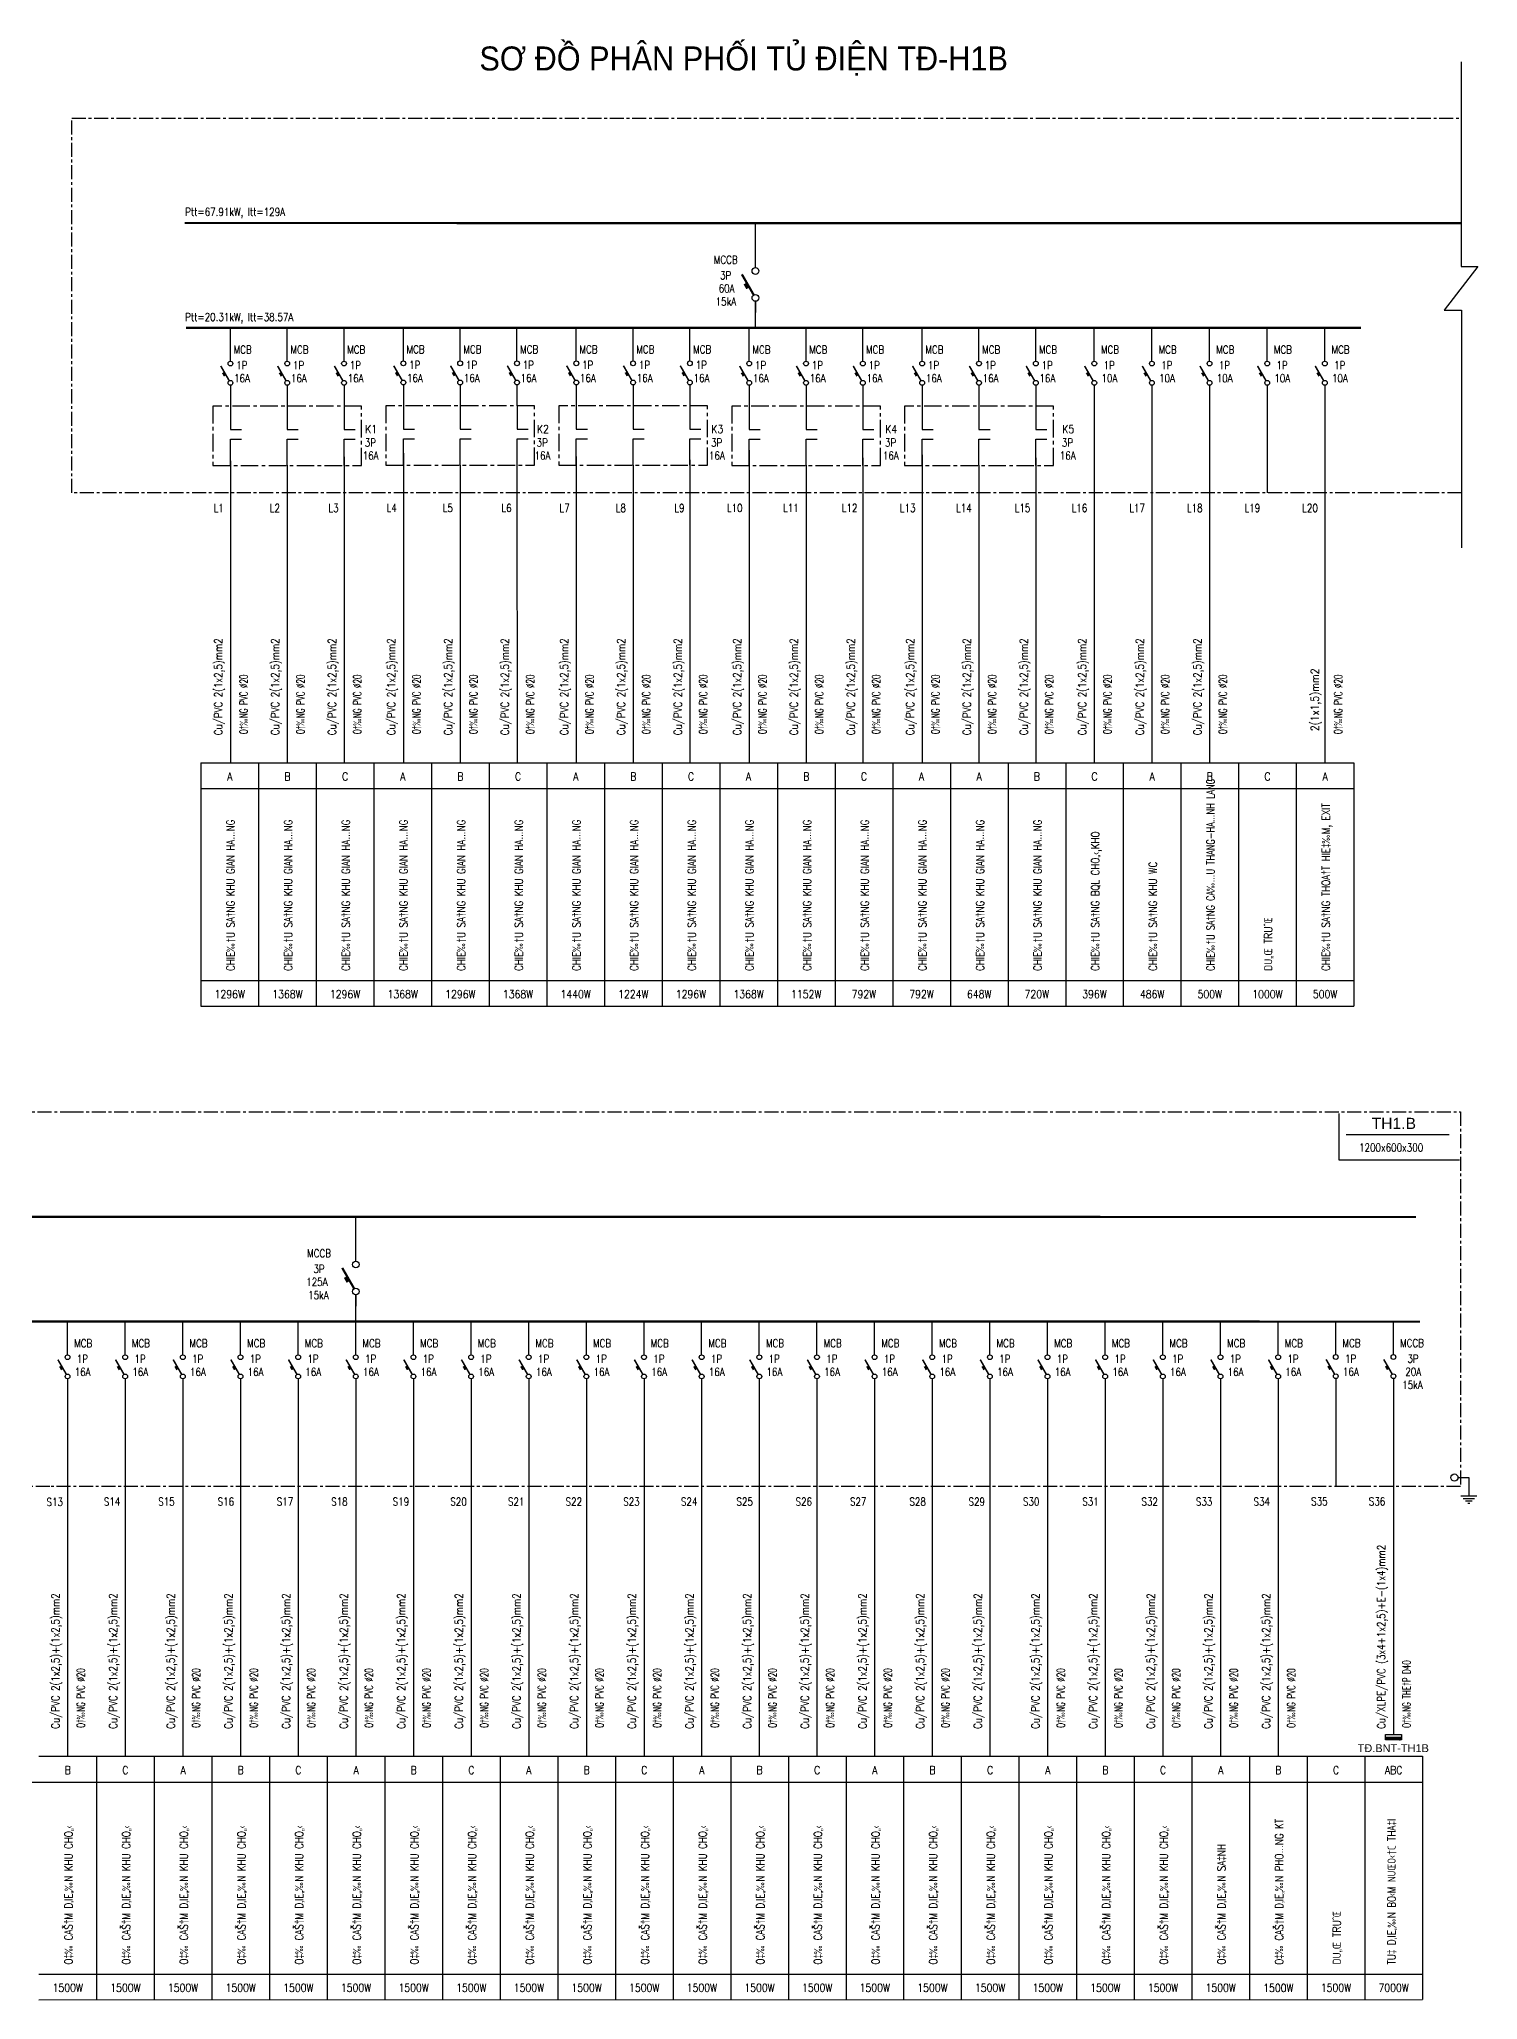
# Model space of a CAD drawing. Extents: x -5343388 to 7033982, y -486386 to 188356.
# Drawn here: x 187066 to 231985, y -47101 to 14150 of the extents above; entities that cross this region are included whole.
import ezdxf
from ezdxf.enums import TextEntityAlignment as Align

# ---------------------------------------------------------------- set-up
doc = ezdxf.new("R2010")
doc.units = 0
doc.header["$MEASUREMENT"] = 0
for name, pattern in [('CENTER', [2, 1.25, -0.25, 0.25, -0.25]), ('DASHED', [0.75, 0.5, -0.25]), ('HIDDEN', [0.375, 0.25, -0.125])]:
    doc.linetypes.add(name, pattern=pattern)
for name, color, linetype in [('0-----E-equip', 2, 'Continuous'), ('0-----E-text', 3, 'Continuous'), ('0---DAY', 4, 'Continuous'), ('1-CHUDIEN', 3, 'Continuous'), ('1-DAY', 4, 'DASHED'), ('1-TEXT', 3, 'Continuous'), ('DAY-CS', 4, 'HIDDEN'), ('TBD', 2, 'Continuous'), ('text', 2, 'Continuous'), ('TEXT-CS', 3, 'Continuous')]:
    doc.layers.add(name, color=color, linetype=linetype)
doc.styles.add('BIGTEXT', font='', dxfattribs={"width": 0.8, "height": 1000})
doc.styles.add('ROMANC1', font='ROMANC1.shx')
doc.styles.add('ROMANS', font='romans.shx', dxfattribs={"width": 0.8, "height": 250, "bigfont": 'vns.shx'})
doc.styles.add('ROMANS1', font='ROMANS1.shx')
doc.styles.add('TEXT1', font='', dxfattribs={"width": 0.85, "height": 200})
doc.styles.get('BIGTEXT').set_extended_font_data('.VnArialH')
doc.styles.get('TEXT1').set_extended_font_data('.VnArialH')

# ---------------------------------------------------------------- blocks, each defined once
blk = doc.blocks.new('di2')
at = {"layer": 'TBD'}
for p, q in [((0, 1000), (0, 1250)), ((0, 250), (0, 0))]:
    blk.add_line(p, q, dxfattribs=at)
for points, const_width in [([(-37, 390), (-302, 850)], 50), ([(-177, 533), (-239, 641)], 60)]:
    blk.add_lwpolyline(points, dxfattribs=dict(at, const_width=const_width))
for centre in [(0, 925), (0, 325)]:
    blk.add_circle(centre, 75, dxfattribs=at)
blk = doc.blocks.new('C1')
at = {"layer": '1-CHUDIEN', "color": 1, "linetype": 'CENTER', "ltscale": 350}
blk.add_lwpolyline([(3684, 1487), (-42, 1487), (-42, 0), (3684, 0)], close=True, dxfattribs=at)
at = {"layer": 'DAY-CS', "linetype": 'Continuous'}
for p, q in [((397, 1487), (397, 899)), ((1821, 1487), (1821, 899)), ((3245, 1487), (3245, 899)), ((397, 899), (674, 899)), ((397, 0), (397, 660)), ((397, 660), (674, 660)), ((1821, 899), (2097, 899)), ((1821, 660), (2097, 660)), ((1821, 0), (1821, 660)), ((3245, 899), (3521, 899)), ((3245, 660), (3521, 660)), ((3245, 0), (3245, 660))]:
    blk.add_line(p, q, dxfattribs=at)
blk = doc.blocks.new('di28')
at = {"layer": 'TBD'}
for p, q in [((0, 0), (0, -575)), ((-176.875, -650), (176.875, -650)), ((-103.75, -725), (103.75, -725)), ((-30.625, -800), (30.625, -800))]:
    blk.add_line(p, q, dxfattribs=at)
at = {"layer": 'TBD', "color": 4}
blk.add_line((-250, -575), (250, -575), dxfattribs=at)
blk = doc.blocks.new('P1')
at = {"layer": 'TBD'}
h = blk.add_hatch(dxfattribs=at)
h.set_pattern_fill('ANSI31', color=256, scale=150, style=0)
h.set_pattern_definition([(45, (-33575, -55100), (-13.258252, 13.258252), [])])
h.paths.add_polyline_path([(500, 0), (500, 175), (-500, 175), (-500, 0)])
for p, q in [((-500, 350), (500, 350)), ((-500, 0), (-500, 350)), ((-500, 175), (500, 175)), ((500, 0), (-500, 0)), ((500, 350), (500, 0))]:
    blk.add_line(p, q, dxfattribs=at)

msp = doc.modelspace()

# ---------------------------------------------------------------- linework, layer by layer
for p, q in [((231474.38149, 7047.30906), (231474.36345, 13440.69573)), ((231984.66881, 7047.30906), (230932.53821, 5680.62389)), ((231471.22551, 7047.30906), (231984.66881, 7047.30906)), ((230932.53821, 5680.62389), (231474.38746, 5680.62389)), ((231474.39855, 5680.62389), (231474.41036, -1734.95573))]:
    msp.add_line(p, q)
at = {"color": 1, "linetype": 'CENTER', "ltscale": 350}
for p, q in [((188082.99583, 11679.8843), (231474.36842, 11680.05874)), ((188082.99583, -25.73204), (188082.99583, 11679.8843)), ((231474.40623, -25.55994), (188082.99583, -25.73204)), ((163215.942, -19361.4181), (188008.10149, -19361.30552)), ((188008.10149, -19361.30552), (231447.00879, -19361.12258)), ((231447.00879, -19361.12258), (231447.00879, -31067.51361)), ((187395.26978, -31067.69899), (163261.04543, -31067.80729)), ((231447.00879, -31067.51361), (187395.26977, -31067.69899))]:
    msp.add_line(p, q, dxfattribs=at)
at = {"color": 2, "linetype": 'Continuous'}
for p, q in [((192117.30221, -8458.3191), (192117.30221, -16058.3191)), ((192117.30221, -8458.3191), (228117.30221, -8458.3191)), ((192117.30221, -16058.3191), (228117.30221, -16058.3191)), ((187057.75665, -39493.86761), (230257.75665, -39493.86761)), ((230257.75665, -39494.00507), (230257.75665, -47094.00507)), ((187057.75665, -47100.5573), (230257.75665, -47093.57675))]:
    msp.add_line(p, q, dxfattribs=at)
at = {"linetype": 'Continuous'}
for p, q in [((193917.30221, -8458.3191), (193917.30221, -16058.3191)), ((195717.30221, -8458.3191), (195717.30221, -16058.3191)), ((197517.30221, -8458.3191), (197517.30221, -16058.3191)), ((199317.30221, -8458.3191), (199317.30221, -16058.3191)), ((201117.30221, -8458.3191), (201117.30221, -16058.3191)), ((202917.30221, -8458.3191), (202917.30221, -16058.3191)), ((204717.30221, -8458.3191), (204717.30221, -16058.3191)), ((206517.30221, -8458.3191), (206517.30221, -16058.3191)), ((208317.30221, -8458.3191), (208317.30221, -16058.3191)), ((210117.30221, -8458.3191), (210117.30221, -16058.3191)), ((211917.30221, -8458.3191), (211917.30221, -16058.3191)), ((213717.30221, -8458.3191), (213717.30221, -16058.3191)), ((215517.30221, -8458.3191), (215517.30221, -16058.3191)), ((217317.30221, -8458.3191), (217317.30221, -16058.3191)), ((219117.30221, -8458.3191), (219117.30221, -16058.3191)), ((220917.30221, -8458.3191), (220917.30221, -16058.3191)), ((222717.30221, -8458.3191), (222717.30221, -16058.3191)), ((224517.30221, -8458.3191), (224517.30221, -16058.3191)), ((226317.30221, -8458.3191), (226317.30221, -16058.3191)), ((228117.30221, -8458.3191), (228117.30221, -16058.3191)), ((192117.30221, -9258.3191), (228117.30221, -9258.3191)), ((192117.30221, -15258.3191), (228117.30221, -15258.3191)), ((188857.75665, -39500.5573), (188857.75665, -47100.5573)), ((190657.75665, -39500.5573), (190657.75665, -47100.5573)), ((192457.75665, -39500.5573), (192457.75665, -47100.5573)), ((194257.75665, -39500.5573), (194257.75665, -47100.5573)), ((196057.75665, -39500.5573), (196057.75665, -47100.5573)), ((197857.75665, -39500.5573), (197857.75665, -47100.5573)), ((199657.75665, -39500.5573), (199657.75665, -47100.5573)), ((201457.75665, -39500.5573), (201457.75665, -47100.5573)), ((203257.75665, -39500.5573), (203257.75665, -47100.5573)), ((205057.75665, -39500.5573), (205057.75665, -47100.5573)), ((206857.75665, -39500.5573), (206857.75665, -47100.5573)), ((208657.75665, -39500.5573), (208657.75665, -47100.5573)), ((210457.75665, -39500.5573), (210457.75665, -47100.5573)), ((212257.75665, -39500.5573), (212257.75665, -47100.5573)), ((214057.75665, -39500.5573), (214057.75665, -47100.5573)), ((215857.75665, -39500.5573), (215857.75665, -47100.5573)), ((217657.75665, -39500.5573), (217657.75665, -47100.5573)), ((219457.75665, -39500.5573), (219457.75665, -47100.5573)), ((221257.75665, -39500.5573), (221257.75665, -47100.5573)), ((223057.75665, -39500.5573), (223057.75665, -47100.5573)), ((224857.75665, -39500.5573), (224857.75665, -47100.5573)), ((226657.75665, -39500.5573), (226657.75665, -47100.5573)), ((228457.75665, -39493.86761), (228457.75665, -47093.86761)), ((185257.75665, -40300.5573), (230257.75665, -40300.5573)), ((187057.75665, -46300.5573), (230257.75665, -46300.5573))]:
    msp.add_line(p, q, dxfattribs=at)
at = {"color": 1, "linetype": 'Continuous'}
msp.add_line((227880.57823, -20063.19383), (231090.50927, -20063.19383), dxfattribs=at)
at = {"color": 6, "linetype": 'Continuous', "const_width": 70, "elevation": 0}
for points in [[(191609.19489, 8407.6057), (231474.37766, 8403.35252)], [(191649.20612, 5135.30467), (227210.24067, 5131.17914)], [(197723.4968, 5135.38841), (228337.50387, 5131.47837)], [(165832.77201, -22639.11792), (187110.4668, -22641.53405)], [(187110.4668, -22641.53405), (230060.12855, -22644.72175)], [(164968.35756, -25910.99852), (187110.4668, -25913.75134)], [(187110.08638, -25911.05561), (230184.61024, -25914.2573)], [(187110.4668, -25913.75134), (191350.13649, -25914.2573)]]:
    msp.add_lwpolyline(points, dxfattribs=at)
at = {"layer": '0---DAY'}
for p, q in [((209429.72339, 7364.69789), (209429.84684, 8399.08283)), ((196950.6951, -23675.03553), (196950.81855, -22640.65059))]:
    msp.add_line(p, q, dxfattribs=at)
at = {"layer": '0---DAY', "elevation": 0}
for points in [[(209429.72339, 5126.86555), (209429.72339, 5980.9322)], [(196950.6951, -25912.86787), (196950.6951, -25058.80123)]]:
    msp.add_lwpolyline(points, dxfattribs=at)
at = {"layer": '0---DAY', "color": 4, "ltscale": 0.0025, "elevation": 0}
for points in [[(193036.69865, 4198.51232), (193036.69865, 5135.63342)], [(194810.5412, 4198.51232), (194810.5412, 5135.63342)], [(196584.43951, 4198.51978), (196584.43951, 5135.64088)], [(198436.6986, 4207.16298), (198436.6986, 5144.28408)], [(200210.54115, 4207.16298), (200210.54115, 5144.28408)], [(201984.43945, 4207.17044), (201984.43945, 5144.29154)], [(203836.6986, 4207.16298), (203836.6986, 5144.28408)], [(205610.54115, 4207.16298), (205610.54115, 5144.28408)], [(207384.43945, 4207.17044), (207384.43945, 5144.29154)], [(209236.69865, 4198.58044), (209236.69865, 5135.70154)], [(211010.5412, 4198.58044), (211010.5412, 5135.70154)], [(212784.43951, 4198.5879), (212784.43951, 5135.70899)], [(214636.69865, 4198.60314), (214636.69865, 5135.72424)], [(216410.5412, 4198.60314), (216410.5412, 5135.72424)], [(218184.43951, 4198.6106), (218184.43951, 5135.7317)], [(220010.24067, 4198.50099), (220010.24067, 5135.62219)], [(221810.24067, 4198.50099), (221810.24067, 5135.62219)], [(223610.24067, 4198.50099), (223610.24067, 5135.62219)], [(225410.24067, 4198.50099), (225410.24067, 5135.62219)], [(227210.24067, 4198.50099), (227210.24067, 5135.62219)], [(187950.69511, -26843.73722), (187950.69511, -25906.61601)], [(189750.69511, -26844.59646), (189750.69511, -25907.47526)], [(191550.69511, -26844.59646), (191550.69511, -25907.47526)], [(193350.69511, -26844.59646), (193350.69511, -25907.47526)], [(195150.6951, -26843.61272), (195150.6951, -25906.49152)], [(196950.6951, -26843.61272), (196950.6951, -25906.49152)], [(198750.6951, -26843.61272), (198750.6951, -25906.49152)], [(200550.6951, -26843.61272), (200550.6951, -25906.49152)], [(202350.6951, -26843.61272), (202350.6951, -25906.49152)], [(204150.6951, -26843.61272), (204150.6951, -25906.49152)], [(205950.6951, -26843.61272), (205950.6951, -25906.49152)], [(207750.6951, -26843.61272), (207750.6951, -25906.49152)], [(209550.6951, -26843.61272), (209550.6951, -25906.49152)], [(211350.6951, -26843.61272), (211350.6951, -25906.49152)], [(213150.6951, -26843.61272), (213150.6951, -25906.49152)], [(214950.6951, -26843.61272), (214950.6951, -25906.49152)], [(216750.6951, -26843.61272), (216750.6951, -25906.49152)], [(218550.6951, -26844.47197), (218550.6951, -25907.35077)], [(220350.6951, -26844.47197), (220350.6951, -25907.35077)], [(222150.6951, -26844.47197), (222150.6951, -25907.35077)], [(223950.6951, -26844.47197), (223950.6951, -25907.35077)], [(225750.6951, -26844.46419), (225750.6951, -25907.34299)], [(227550.6951, -26837.77449), (227550.6951, -25900.65329)], [(229350.6951, -26837.91195), (229350.6951, -25900.79075)]]:
    msp.add_lwpolyline(points, dxfattribs=at)
at = {"layer": '1-CHUDIEN', "color": 1}
for p, q in [((227645.53233, -19412.03712), (227645.53233, -20862.82711)), ((227645.53233, -20862.82711), (231419.25759, -20862.82711))]:
    msp.add_line(p, q, dxfattribs=at)
at = {"layer": '1-TEXT'}
msp.add_line((231367.02784, -30785.72175), (231708.43491, -30785.72175), dxfattribs=at)
msp.add_circle((231255.15815, -30785.72175), 111.86969, dxfattribs=at)
at = {"layer": 'DAY-CS', "linetype": 'Continuous'}
for p, q in [((193036.69865, 3090.72131), (193036.69865, 2689.37008)), ((194810.53955, 3143.8347), (194810.54528, 2234.90546)), ((196584.43951, 3090.72877), (196584.43951, 2689.37008)), ((198436.6986, 3099.37197), (198436.6986, 2698.02074)), ((200210.53949, 3152.48536), (200210.54523, 2243.55612)), ((201984.43945, 3099.37943), (201984.43945, 2698.02074)), ((203836.6986, 3099.37197), (203836.6986, 2698.02074)), ((205610.53949, 3152.48536), (205610.54523, 2243.55612)), ((207384.43945, 3099.37943), (207384.43945, 2698.02074)), ((209236.69865, 3090.78942), (209236.69865, 2689.4382)), ((211010.53955, 3143.90282), (211010.54528, 2234.97358)), ((212784.43951, 3090.79688), (212784.43951, 2689.4382)), ((214636.69865, 3090.81213), (214636.69865, 2689.4609)), ((216410.53955, 3143.92552), (216410.54528, 2234.99628)), ((218184.43951, 3090.81959), (218184.43951, 2689.4609)), ((220010.24067, 3105.81583), (220010.29066, -8458.3191)), ((221810.24067, 3105.81583), (221810.29066, -8458.3191)), ((223610.24067, 3105.81583), (223610.25421, -8458.3191)), ((225410.24067, 3105.81583), (225410.25421, -25.57463)), ((227210.24067, 3105.81583), (227210.29066, -8458.3191)), ((209236.69903, 1311.7951), (209236.73469, -8458.31989)), ((193036.69105, 977.13497), (193036.72671, -8458.31989)), ((194810.55405, 845.55962), (194810.61278, -8458.3191)), ((196584.47404, 1098.11239), (196586.23084, -8458.32072)), ((198436.69903, 1222.68259), (198436.73469, -8458.31989)), ((200210.55405, 845.55962), (200210.61278, -8458.3191)), ((201984.47542, 1064.59887), (201986.23222, -8458.32072)), ((203836.69903, 1117.35434), (203836.73469, -8458.31989)), ((205610.55405, 845.55962), (205610.61278, -8458.3191)), ((207384.47542, 1013.94789), (207386.23222, -8458.32072)), ((211010.55405, 845.55962), (211010.61278, -8458.3191)), ((212784.47542, 1073.22326), (212786.23222, -8458.32072)), ((214636.69903, 1164.2634), (214636.73469, -8458.31989)), ((216410.55405, 845.55962), (216410.61278, -8458.3191)), ((218184.47542, 1075.39418), (218186.23222, -8458.32072)), ((187950.69511, -27936.42237), (187950.7451, -39500.5573)), ((189750.69511, -27937.28161), (189750.7451, -39501.41655)), ((191550.69511, -27937.28161), (191550.7451, -39501.41655)), ((193350.69511, -27937.28161), (193350.7451, -39501.41655)), ((195150.6951, -27936.29788), (195150.74509, -39500.43281)), ((196950.6951, -27936.29788), (196950.74509, -39500.43281)), ((198750.6951, -27936.29788), (198750.74509, -39500.43281)), ((200550.6951, -27936.29788), (200550.74509, -39500.43281)), ((202350.6951, -27936.29788), (202350.74509, -39500.43281)), ((204150.6951, -27936.29788), (204150.74509, -39500.43281)), ((205950.6951, -27936.29788), (205950.74509, -39500.43281)), ((207750.6951, -27936.29788), (207750.74509, -39500.43281)), ((209550.6951, -27936.29788), (209550.74509, -39500.43281)), ((211350.6951, -27936.29788), (211350.74509, -39500.43281)), ((213150.6951, -27936.29788), (213150.74509, -39500.43281)), ((214950.6951, -27936.29788), (214950.74509, -39500.43281)), ((216750.6951, -27936.29788), (216750.74509, -39500.43281)), ((218550.6951, -27937.15712), (218550.74509, -39501.29206)), ((220350.6951, -27937.15712), (220350.74509, -39501.29206)), ((222150.6951, -27937.15712), (222150.74509, -39501.29206)), ((223950.6951, -27937.15712), (223950.74509, -39501.29206)), ((225750.6951, -27951.38462), (225750.7095, -39493.86761)), ((227550.6951, -27944.69492), (227550.699, -31067.53)), ((229350.6951, -27944.83238), (229350.7095, -38807.8094)), ((195150.74509, -39500.5573), (195150.7451, -39501.41655)), ((196950.74509, -39500.5573), (196950.7451, -39501.41655)), ((222150.74509, -39501.41655), (222150.7451, -39502.2758))]:
    msp.add_line(p, q, dxfattribs=at)

# ---------------------------------------------------------------- block references
for name, p, xscale, yscale, zscale in [('C1', (192541.75349, 836.90896), 1.245925925904885, 1.245925925904885, 1.245925925904885), ('C1', (197941.75343, 845.55962), 1.245925925904885, 1.245925925904885, 1.245925925904885), ('C1', (203341.75343, 845.55962), 1.245925925904885, 1.245925925904885, 1.245925925904885), ('C1', (208741.75349, 836.90896), 1.245925925904885, 1.245925925904885, 1.245925925904885), ('C1', (214141.75349, 836.90896), 1.245925925904885, 1.245925925904885, 1.245925925904885), ('P1', (229350.70864, -38982.8094), 0.5, 0.5, 0.5)]:
    msp.add_blockref(name, p, dxfattribs=dict(xscale=xscale, yscale=yscale, zscale=zscale))
at = {"layer": '0-----E-equip', "linetype": 'Continuous'}
for p in [(193036.69865, 3090.72131), (194810.5412, 3090.72131), (196584.43951, 3090.72877), (198436.6986, 3099.37197), (200210.54115, 3099.37197), (201984.43945, 3099.37943), (203836.6986, 3099.37197), (205610.54115, 3099.37197), (207384.43945, 3099.37943), (209236.69865, 3090.78942), (211010.5412, 3090.78942), (212784.43951, 3090.79688), (214636.69865, 3090.81213), (216410.5412, 3090.81213), (218184.43951, 3090.81959), (220010.24067, 3090.72131), (221810.24067, 3090.72131), (223610.24067, 3090.72131), (225410.24067, 3090.72131), (227210.24067, 3090.72131), (187950.69511, -27951.51689), (189750.69511, -27951.51689), (191550.69511, -27951.51689), (193350.69511, -27951.51689), (195150.6951, -27951.3924), (196950.6951, -27951.3924), (198750.6951, -27951.3924), (200550.6951, -27951.3924), (202350.6951, -27951.3924), (204150.6951, -27951.3924), (205950.6951, -27951.3924), (207750.6951, -27951.3924), (209550.6951, -27951.3924), (211350.6951, -27951.3924), (213150.6951, -27951.3924), (214950.6951, -27951.3924), (216750.6951, -27951.3924), (218550.6951, -27951.3924), (220350.6951, -27951.3924), (222150.6951, -27951.3924), (223950.6951, -27951.3924), (225750.6951, -27951.38462), (227550.6951, -27944.69492), (229350.6951, -27944.83238)]:
    msp.add_blockref('di2', p, dxfattribs=at)
at = {"layer": '0-----E-text', "linetype": 'Continuous'}
msp.add_blockref('di28', (231708.43491, -30785.72175), dxfattribs=at)
at = {"layer": '1-DAY', "xscale": 1.401666666613892, "yscale": 1.401666666613892, "zscale": 1.401666666613892}
for p in [(209429.72339, 5612.61456), (196950.6951, -25427.11887)]:
    msp.add_blockref('di2', p, dxfattribs=at)

# ---------------------------------------------------------------- texts
at = {"layer": '0-----E-text', "linetype": 'Continuous', "style": 'ROMANS', "width": 0.85}
msp.add_text('2(1x1,5)mm2', height=250, rotation=90, dxfattribs=at).set_placement((227020.40271, -6487.70529), align=Align.CENTER)
for s, p in [('A', (193017.30221, -9008.3191)), ('B', (194817.30221, -9008.3191)), ('C', (196617.30221, -9008.3191)), ('A', (198417.30221, -9008.3191)), ('B', (200217.30221, -9008.3191)), ('C', (202017.30221, -9008.3191)), ('A', (203817.30221, -9008.3191)), ('B', (205617.30221, -9008.3191)), ('C', (207417.30221, -9008.3191)), ('A', (209217.30221, -9008.3191)), ('B', (211017.30221, -9008.3191)), ('C', (212817.30221, -9008.3191)), ('A', (214617.30221, -9008.3191)), ('A', (216417.30221, -9008.3191)), ('B', (218217.30221, -9008.3191)), ('C', (220017.30221, -9008.3191)), ('A', (221817.30221, -9008.3191)), ('B', (223617.30221, -9008.3191)), ('C', (225417.30221, -9008.3191)), ('A', (227217.30221, -9008.3191)), ('1296W', (193017.30221, -15808.3191)), ('1368W', (194817.30221, -15808.3191)), ('1296W', (196617.30221, -15808.3191)), ('1368W', (198417.30221, -15808.3191)), ('1296W', (200217.30221, -15808.3191)), ('1368W', (202017.30221, -15808.3191)), ('1440W', (203817.30221, -15808.3191)), ('1224W', (205617.30221, -15808.3191)), ('1296W', (207417.30221, -15808.3191)), ('1368W', (209217.30221, -15808.3191)), ('1152W', (211017.30221, -15808.3191)), ('792W', (212817.30221, -15808.3191)), ('792W', (214617.30221, -15808.3191)), ('648W', (216417.30221, -15808.3191)), ('720W', (218217.30221, -15808.3191)), ('396W', (220017.30221, -15808.3191)), ('486W', (221817.30221, -15808.3191)), ('500W', (223617.30221, -15808.3191)), ('1000W', (225417.30221, -15808.3191)), ('500W', (227217.30221, -15808.3191)), ('B', (187957.75665, -40050.5573)), ('C', (189757.75665, -40050.5573)), ('A', (191557.75665, -40050.5573)), ('B', (193357.75665, -40050.5573)), ('C', (195157.75665, -40050.5573)), ('A', (196957.75665, -40050.5573)), ('B', (198757.75665, -40050.5573)), ('C', (200557.75665, -40050.5573)), ('A', (202357.75665, -40050.5573)), ('B', (204157.75665, -40050.5573)), ('C', (205957.75665, -40050.5573)), ('A', (207757.75665, -40050.5573)), ('B', (209557.75665, -40050.5573)), ('C', (211357.75665, -40050.5573)), ('A', (213157.75665, -40050.5573)), ('B', (214957.75665, -40050.5573)), ('C', (216757.75665, -40050.5573)), ('A', (218557.75665, -40050.5573)), ('B', (220357.75665, -40050.5573)), ('C', (222157.75665, -40050.5573)), ('A', (223957.75665, -40050.5573)), ('B', (225757.75665, -40050.5573)), ('C', (227557.75665, -40050.5573)), ('ABC', (229357.75665, -40050.69476)), ('1500W', (187957.75665, -46850.5573)), ('1500W', (189757.75665, -46850.5573)), ('1500W', (191557.75665, -46850.5573)), ('1500W', (193357.75665, -46850.5573)), ('1500W', (195157.75665, -46850.5573)), ('1500W', (196957.75665, -46850.5573)), ('1500W', (198757.75665, -46850.5573)), ('1500W', (200557.75665, -46850.5573)), ('1500W', (202357.75665, -46850.5573)), ('1500W', (204157.75665, -46850.5573)), ('1500W', (205957.75665, -46850.5573)), ('1500W', (207757.75665, -46850.5573)), ('1500W', (209557.75665, -46850.5573)), ('1500W', (211357.75665, -46850.5573)), ('1500W', (213157.75665, -46850.5573)), ('1500W', (214957.75665, -46850.5573)), ('1500W', (216757.75665, -46850.5573)), ('1500W', (218557.75665, -46850.5573)), ('1500W', (220357.75665, -46850.5573)), ('1500W', (222157.75665, -46850.5573)), ('1500W', (223957.75665, -46850.5573)), ('1500W', (225757.75665, -46856.37443)), ('1500W', (227557.75665, -46850.69476)), ('7000W', (229357.75665, -46850.5573))]:
    msp.add_text(s, height=250, dxfattribs=at).set_placement(p, align=Align.CENTER)
at = {"layer": '0-----E-text', "linetype": 'Continuous', "style": 'ROMANS1'}
for s, width, p in [('CHIE‰†U SA†NG CA‰…U THANG-HA…NH LANG', 0.75, (223767.30221, -14958.3191)), ('CHIE‰†U SA†NG THOA†T HIE‡‰M, EXIT', 0.8, (227367.30221, -14958.3191)), ('CHIE‰†U SA†NG KHU GIAN HA…NG', 0.8, (193167.30221, -14958.3191)), ('CHIE‰†U SA†NG KHU GIAN HA…NG', 0.8, (194967.30221, -14958.3191)), ('CHIE‰†U SA†NG KHU GIAN HA…NG', 0.8, (196767.30221, -14958.3191)), ('CHIE‰†U SA†NG KHU GIAN HA…NG', 0.8, (198567.30221, -14958.3191)), ('CHIE‰†U SA†NG KHU GIAN HA…NG', 0.8, (200367.30221, -14958.3191)), ('CHIE‰†U SA†NG KHU GIAN HA…NG', 0.8, (202167.30221, -14958.3191)), ('CHIE‰†U SA†NG KHU GIAN HA…NG', 0.8, (203967.30221, -14958.3191)), ('CHIE‰†U SA†NG KHU GIAN HA…NG', 0.8, (205767.30221, -14958.3191)), ('CHIE‰†U SA†NG KHU GIAN HA…NG', 0.8, (207567.30221, -14958.3191)), ('CHIE‰†U SA†NG KHU GIAN HA…NG', 0.8, (209367.30221, -14958.3191)), ('CHIE‰†U SA†NG KHU GIAN HA…NG', 0.8, (211167.30221, -14958.3191)), ('CHIE‰†U SA†NG KHU GIAN HA…NG', 0.8, (212967.30221, -14958.3191)), ('CHIE‰†U SA†NG KHU GIAN HA…NG', 0.8, (214767.30221, -14958.3191)), ('CHIE‰†U SA†NG KHU GIAN HA…NG', 0.8, (216567.30221, -14958.3191)), ('CHIE‰†U SA†NG KHU GIAN HA…NG', 0.8, (218367.30221, -14958.3191)), ('CHIE‰†U SA†NG BQL CHO„‹,KHO', 0.8, (220167.30221, -14958.3191)), ('CHIE‰†U SA†NG KHU WC', 0.8, (221967.30221, -14958.3191)), ('DU„Œ TRUˆŒ', 0.85, (225567.30221, -14958.3191)), ('O‡‰ CAŠ†M D‚IE„‰N PHO…NG KT', 0.8, (225907.75665, -46006.37443)), ('TU‡ D‚IE„‰N BO‹M NUŒO‹†C THA‡I', 0.8, (229419.40331, -46000.5573)), ('O‡‰ CAŠ†M D‚IE„‰N KHU CHO„‹', 0.8, (188107.75665, -46000.5573)), ('O‡‰ CAŠ†M D‚IE„‰N KHU CHO„‹', 0.8, (189907.75665, -46000.5573)), ('O‡‰ CAŠ†M D‚IE„‰N KHU CHO„‹', 0.8, (191707.75665, -46000.5573)), ('O‡‰ CAŠ†M D‚IE„‰N KHU CHO„‹', 0.8, (193507.75665, -46000.5573)), ('O‡‰ CAŠ†M D‚IE„‰N KHU CHO„‹', 0.8, (195307.75665, -46000.5573)), ('O‡‰ CAŠ†M D‚IE„‰N KHU CHO„‹', 0.8, (197107.75665, -46000.5573)), ('O‡‰ CAŠ†M D‚IE„‰N KHU CHO„‹', 0.8, (198907.75665, -46000.5573)), ('O‡‰ CAŠ†M D‚IE„‰N KHU CHO„‹', 0.8, (200707.75665, -46000.5573)), ('O‡‰ CAŠ†M D‚IE„‰N KHU CHO„‹', 0.8, (202507.75665, -46000.5573)), ('O‡‰ CAŠ†M D‚IE„‰N KHU CHO„‹', 0.8, (204307.75665, -46000.5573)), ('O‡‰ CAŠ†M D‚IE„‰N KHU CHO„‹', 0.8, (206107.75665, -46000.5573)), ('O‡‰ CAŠ†M D‚IE„‰N KHU CHO„‹', 0.8, (207907.75665, -46000.5573)), ('O‡‰ CAŠ†M D‚IE„‰N KHU CHO„‹', 0.8, (209707.75665, -46000.5573)), ('O‡‰ CAŠ†M D‚IE„‰N KHU CHO„‹', 0.8, (211507.75665, -46000.5573)), ('O‡‰ CAŠ†M D‚IE„‰N KHU CHO„‹', 0.8, (213307.75665, -46000.5573)), ('O‡‰ CAŠ†M D‚IE„‰N KHU CHO„‹', 0.8, (215107.75665, -46000.5573)), ('O‡‰ CAŠ†M D‚IE„‰N KHU CHO„‹', 0.8, (216907.75665, -46000.5573)), ('O‡‰ CAŠ†M D‚IE„‰N KHU CHO„‹', 0.8, (218707.75665, -46000.5573)), ('O‡‰ CAŠ†M D‚IE„‰N KHU CHO„‹', 0.8, (220507.75665, -46000.5573)), ('O‡‰ CAŠ†M D‚IE„‰N KHU CHO„‹', 0.8, (222307.75665, -46000.5573)), ('O‡‰ CAŠ†M D‚IE„‰N SA‡NH', 0.8, (224107.75665, -46000.5573)), ('DU„Œ TRUˆŒ', 0.85, (227707.75665, -46000.69476))]:
    msp.add_text(s, height=250, rotation=90, dxfattribs=dict(at, width=width)).set_placement(p)
at = {"layer": '0-----E-text', "color": 6, "style": 'BIGTEXT'}
for s, height, p in [('th1.B', 350, (229363.61564, -19896.51203)), ('t®.bnt-TH1B', 245, (229345.83342, -39361.47151))]:
    msp.add_text(s, height=height, dxfattribs=at).set_placement(p, align=Align.CENTER)
at = {"layer": '1-TEXT', "style": 'ROMANS1', "width": 0.8}
msp.add_text('1200x600x300', height=250, dxfattribs=at).set_placement((228276.75914, -20602.7888))
at = {"layer": 'text', "color": 3, "style": 'TEXT1', "width": 0.913267}
msp.add_text('S¥ §å PH¢N PHèi tñ ®iÖn t®-h1B', height=750, dxfattribs=at).set_placement((209062.09071, 13173.13263), align=Align.CENTER)
at = {"layer": 'TEXT-CS', "linetype": 'Continuous'}
for s, style, width, p in [('Ptt=67.91kW, Itt=129A', 'ROMANS1', 0.8, (191623.18312, 8630.88111)), ('MCCB', 'ROMANS1', 0.8, (208130.34985, 7134.89998)), ('3P', 'ROMANS1', 0.8, (208325.71429, 6647.13749)), ('60A', 'ROMANS1', 0.8, (208282.35358, 6240.22711)), ('Ptt=20.31kW, Itt=38.57A', 'ROMANS1', 0.8, (191623.18312, 5345.48198)), ('15kA', 'ROMANS1', 0.8, (208186.79101, 5828.21732)), ('MCB', 'ROMANS1', 0.8, (193135.33861, 4326.31606)), ('MCB', 'ROMANS1', 0.8, (194909.18116, 4326.31606)), ('MCB', 'ROMANS1', 0.8, (196683.07946, 4326.32352)), ('MCB', 'ROMANS1', 0.8, (198535.33855, 4334.96673)), ('MCB', 'ROMANS1', 0.8, (200309.18111, 4334.96673)), ('MCB', 'ROMANS1', 0.8, (202083.07941, 4334.97418)), ('MCB', 'ROMANS1', 0.8, (203935.33855, 4334.96673)), ('MCB', 'ROMANS1', 0.8, (205709.18111, 4334.96673)), ('MCB', 'ROMANS1', 0.8, (207483.07941, 4334.97418)), ('MCB', 'ROMANS1', 0.8, (209335.33861, 4326.38418)), ('MCB', 'ROMANS1', 0.8, (211109.18116, 4326.38418)), ('MCB', 'ROMANS1', 0.8, (212883.07946, 4326.39164)), ('MCB', 'ROMANS1', 0.8, (214735.33861, 4326.40688)), ('MCB', 'ROMANS1', 0.8, (216509.18116, 4326.40688)), ('MCB', 'ROMANS1', 0.8, (218283.07946, 4326.41434)), ('MCB', 'ROMANS1', 0.8, (220218.27795, 4326.81902)), ('MCB', 'ROMANS1', 0.8, (222018.27795, 4326.81902)), ('MCB', 'ROMANS1', 0.8, (223818.27795, 4326.81902)), ('MCB', 'ROMANS1', 0.8, (225618.27795, 4326.81902)), ('MCB', 'ROMANS1', 0.8, (227418.27795, 4326.81902)), ('16A', 'ROMANS1', 0.8, (193150.04222, 3431.6432)), ('1P', 'ROMANS1', 0.8, (193215.58467, 3838.55357)), ('16A', 'ROMANS1', 0.8, (194923.88478, 3431.6432)), ('1P', 'ROMANS1', 0.8, (194989.42722, 3838.55357)), ('16A', 'ROMANS1', 0.8, (196697.78308, 3431.65066)), ('1P', 'ROMANS1', 0.8, (196763.32552, 3838.56103)), ('16A', 'ROMANS1', 0.8, (198550.04217, 3440.29386)), ('1P', 'ROMANS1', 0.8, (198615.58461, 3847.20424)), ('16A', 'ROMANS1', 0.8, (200323.88472, 3440.29386)), ('1P', 'ROMANS1', 0.8, (200389.42717, 3847.20424)), ('16A', 'ROMANS1', 0.8, (202097.78302, 3440.30132)), ('1P', 'ROMANS1', 0.8, (202163.32547, 3847.21169)), ('16A', 'ROMANS1', 0.8, (203950.04217, 3440.29386)), ('1P', 'ROMANS1', 0.8, (204015.58461, 3847.20424)), ('16A', 'ROMANS1', 0.8, (205723.88472, 3440.29386)), ('1P', 'ROMANS1', 0.8, (205789.42717, 3847.20424)), ('16A', 'ROMANS1', 0.8, (207497.78302, 3440.30132)), ('1P', 'ROMANS1', 0.8, (207563.32547, 3847.21169)), ('16A', 'ROMANS1', 0.8, (209350.04222, 3431.71131)), ('1P', 'ROMANS1', 0.8, (209415.58467, 3838.62169)), ('16A', 'ROMANS1', 0.8, (211123.88477, 3431.71131)), ('1P', 'ROMANS1', 0.8, (211189.42722, 3838.62169)), ('16A', 'ROMANS1', 0.8, (212897.78308, 3431.71877)), ('1P', 'ROMANS1', 0.8, (212963.32552, 3838.62915)), ('16A', 'ROMANS1', 0.8, (214750.04222, 3431.73402)), ('1P', 'ROMANS1', 0.8, (214815.58467, 3838.64439)), ('16A', 'ROMANS1', 0.8, (216523.88477, 3431.73402)), ('1P', 'ROMANS1', 0.8, (216589.42722, 3838.64439)), ('16A', 'ROMANS1', 0.8, (218297.78308, 3431.74148)), ('1P', 'ROMANS1', 0.8, (218363.32552, 3838.65185)), ('10A', 'ROMANS1', 0.8, (220232.98157, 3432.14606)), ('1P', 'ROMANS1', 0.8, (220298.52402, 3839.05648)), ('10A', 'ROMANS1', 0.8, (222032.98157, 3432.14606)), ('1P', 'ROMANS1', 0.8, (222098.52402, 3839.05648)), ('10A', 'ROMANS1', 0.8, (223832.98157, 3432.14606)), ('1P', 'ROMANS1', 0.8, (223898.52402, 3839.05648)), ('10A', 'ROMANS1', 0.8, (225632.98157, 3432.14606)), ('1P', 'ROMANS1', 0.8, (225698.52402, 3839.05648)), ('10A', 'ROMANS1', 0.8, (227432.98157, 3432.14606)), ('1P', 'ROMANS1', 0.8, (227498.52402, 3839.05648)), ('K1', 'ROMANC1', 0.85, (197242.57889, 1845.85208)), ('K2', 'ROMANC1', 0.85, (202607.23057, 1845.85208)), ('K3', 'ROMANC1', 0.85, (208053.56915, 1845.85208)), ('K4', 'ROMANC1', 0.85, (213484.46144, 1845.85208)), ('K5', 'ROMANC1', 0.85, (219009.35805, 1845.85208)), ('16A', 'ROMANS1', 0.8, (197165.89376, 1016.50034)), ('3P', 'ROMANS1', 0.8, (197231.43621, 1423.41072)), ('16A', 'ROMANS1', 0.8, (202530.54544, 1016.50034)), ('3P', 'ROMANS1', 0.8, (202596.08789, 1423.41072)), ('16A', 'ROMANS1', 0.8, (207976.88403, 1016.50034)), ('3P', 'ROMANS1', 0.8, (208042.42648, 1423.41072)), ('16A', 'ROMANS1', 0.8, (213407.77631, 1016.50034)), ('3P', 'ROMANS1', 0.8, (213473.31876, 1423.41072)), ('16A', 'ROMANS1', 0.8, (218932.67293, 1016.50034)), ('3P', 'ROMANS1', 0.8, (218998.21537, 1423.41072)), ('L1', 'ROMANS1', 0.8, (192512.53193, -620.55366)), ('L2', 'ROMANS1', 0.8, (194266.88005, -620.55366)), ('L3', 'ROMANS1', 0.8, (196098.70693, -620.55366)), ('L4', 'ROMANS1', 0.8, (197912.52589, -620.33775)), ('L5', 'ROMANS1', 0.8, (199666.87402, -620.33775)), ('L6', 'ROMANS1', 0.8, (201498.7009, -620.33775)), ('L7', 'ROMANS1', 0.8, (203312.53193, -620.55366)), ('L8', 'ROMANS1', 0.8, (205066.88005, -620.55366)), ('L9', 'ROMANS1', 0.8, (206898.70693, -620.55366)), ('L10', 'ROMANS1', 0.8, (208539.07212, -619.90592)), ('L11', 'ROMANS1', 0.8, (210293.42024, -619.90592)), ('L12', 'ROMANS1', 0.8, (212125.24712, -619.90592)), ('L13', 'ROMANS1', 0.8, (213939.07816, -620.55366)), ('L14', 'ROMANS1', 0.8, (215693.42629, -620.55366)), ('L15', 'ROMANS1', 0.8, (217525.25317, -620.55366)), ('L16', 'ROMANS1', 0.8, (219303.10968, -620.54597)), ('L17', 'ROMANS1', 0.8, (221103.10968, -620.53819)), ('L18', 'ROMANS1', 0.8, (222903.10968, -620.53041)), ('L19', 'ROMANS1', 0.8, (224703.10968, -620.52263)), ('L20', 'ROMANS1', 0.8, (226503.10968, -620.51485)), ('MCCB', 'ROMANS1', 0.8, (195431.82416, -23904.83345)), ('3P', 'ROMANS1', 0.8, (195627.1886, -24392.59594)), ('125A', 'ROMANS1', 0.8, (195402.88536, -24799.50631)), ('15kA', 'ROMANS1', 0.8, (195463.31999, -25211.5161)), ('MCB', 'ROMANS1', 0.8, (188158.73239, -26715.41918)), ('MCB', 'ROMANS1', 0.8, (189958.73239, -26716.27843)), ('MCB', 'ROMANS1', 0.8, (191758.73239, -26716.27843)), ('MCB', 'ROMANS1', 0.8, (193558.73239, -26716.27843)), ('MCB', 'ROMANS1', 0.8, (195358.73238, -26715.29469)), ('MCB', 'ROMANS1', 0.8, (197158.73238, -26715.29469)), ('MCB', 'ROMANS1', 0.8, (198958.73238, -26715.29469)), ('MCB', 'ROMANS1', 0.8, (200758.73238, -26715.29469)), ('MCB', 'ROMANS1', 0.8, (202558.73238, -26715.29469)), ('MCB', 'ROMANS1', 0.8, (204358.73238, -26715.29469)), ('MCB', 'ROMANS1', 0.8, (206158.73238, -26715.29469)), ('MCB', 'ROMANS1', 0.8, (207958.73238, -26715.29469)), ('MCB', 'ROMANS1', 0.8, (209758.73238, -26715.29469)), ('MCB', 'ROMANS1', 0.8, (211558.73238, -26715.29469)), ('MCB', 'ROMANS1', 0.8, (213358.73238, -26715.29469)), ('MCB', 'ROMANS1', 0.8, (215158.73238, -26715.29469)), ('MCB', 'ROMANS1', 0.8, (216958.73238, -26715.29469)), ('MCB', 'ROMANS1', 0.8, (218758.73238, -26716.15394)), ('MCB', 'ROMANS1', 0.8, (220558.73238, -26716.15394)), ('MCB', 'ROMANS1', 0.8, (222358.73238, -26716.15394)), ('MCB', 'ROMANS1', 0.8, (224158.73238, -26716.15394)), ('MCB', 'ROMANS1', 0.8, (225958.73238, -26716.29939)), ('MCB', 'ROMANS1', 0.8, (227758.73238, -26709.6097)), ('1P', 'ROMANS1', 0.8, (227838.97845, -27197.37224)), ('MCCB', 'ROMANS1', 0.8, (229558.73238, -26709.74716)), ('3P', 'ROMANS1', 0.8, (229787.67583, -27197.5097)), ('16A', 'ROMANS1', 0.8, (188173.436, -27610.09215)), ('1P', 'ROMANS1', 0.8, (188238.97846, -27203.18173)), ('16A', 'ROMANS1', 0.8, (189973.436, -27610.95139)), ('1P', 'ROMANS1', 0.8, (190038.97846, -27204.04097)), ('16A', 'ROMANS1', 0.8, (191773.436, -27610.95139)), ('1P', 'ROMANS1', 0.8, (191838.97846, -27204.04097)), ('16A', 'ROMANS1', 0.8, (193573.436, -27610.95139)), ('1P', 'ROMANS1', 0.8, (193638.97846, -27204.04097)), ('16A', 'ROMANS1', 0.8, (195373.436, -27609.96765)), ('1P', 'ROMANS1', 0.8, (195438.97845, -27203.05723)), ('16A', 'ROMANS1', 0.8, (197173.436, -27609.96765)), ('1P', 'ROMANS1', 0.8, (197238.97845, -27203.05723)), ('16A', 'ROMANS1', 0.8, (198973.436, -27609.96765)), ('1P', 'ROMANS1', 0.8, (199038.97845, -27203.05723)), ('16A', 'ROMANS1', 0.8, (200773.436, -27609.96765)), ('1P', 'ROMANS1', 0.8, (200838.97845, -27203.05723)), ('16A', 'ROMANS1', 0.8, (202573.436, -27609.96765)), ('1P', 'ROMANS1', 0.8, (202638.97845, -27203.05723)), ('16A', 'ROMANS1', 0.8, (204373.436, -27609.96765)), ('1P', 'ROMANS1', 0.8, (204438.97845, -27203.05723)), ('16A', 'ROMANS1', 0.8, (206173.436, -27609.96765)), ('1P', 'ROMANS1', 0.8, (206238.97845, -27203.05723)), ('16A', 'ROMANS1', 0.8, (207973.436, -27609.96765)), ('1P', 'ROMANS1', 0.8, (208038.97845, -27203.05723)), ('16A', 'ROMANS1', 0.8, (209773.436, -27609.96765)), ('1P', 'ROMANS1', 0.8, (209838.97845, -27203.05723)), ('16A', 'ROMANS1', 0.8, (211573.436, -27609.96765)), ('1P', 'ROMANS1', 0.8, (211638.97845, -27203.05723)), ('16A', 'ROMANS1', 0.8, (213373.436, -27609.96765)), ('1P', 'ROMANS1', 0.8, (213438.97845, -27203.05723)), ('16A', 'ROMANS1', 0.8, (215173.436, -27609.96765)), ('1P', 'ROMANS1', 0.8, (215238.97845, -27203.05723)), ('16A', 'ROMANS1', 0.8, (216973.436, -27609.96765)), ('1P', 'ROMANS1', 0.8, (217038.97845, -27203.05723)), ('16A', 'ROMANS1', 0.8, (218773.436, -27610.8269)), ('1P', 'ROMANS1', 0.8, (218838.97845, -27203.91648)), ('16A', 'ROMANS1', 0.8, (220573.436, -27610.8269)), ('1P', 'ROMANS1', 0.8, (220638.97845, -27203.91648)), ('16A', 'ROMANS1', 0.8, (222373.436, -27610.8269)), ('1P', 'ROMANS1', 0.8, (222438.97845, -27203.91648)), ('16A', 'ROMANS1', 0.8, (224173.436, -27610.8269)), ('1P', 'ROMANS1', 0.8, (224238.97845, -27203.91648)), ('16A', 'ROMANS1', 0.8, (225973.436, -27610.97236)), ('1P', 'ROMANS1', 0.8, (226038.97845, -27204.06194)), ('16A', 'ROMANS1', 0.8, (227773.436, -27604.28266)), ('20A', 'ROMANS1', 0.8, (229722.13338, -27604.42012)), ('15kA', 'ROMANS1', 0.8, (229623.80723, -28016.42986)), ('S13', 'ROMANS1', 0.8, (187294.79275, -31673.86003)), ('S14', 'ROMANS1', 0.8, (189084.04784, -31662.77304)), ('S15', 'ROMANS1', 0.8, (190782.60225, -31662.70826)), ('S16', 'ROMANS1', 0.8, (192636.95512, -31662.81198)), ('S17', 'ROMANS1', 0.8, (194484.04783, -31662.76262)), ('S18', 'ROMANS1', 0.8, (196182.60224, -31662.69785)), ('S19', 'ROMANS1', 0.8, (198102.3353, -31662.77571)), ('S20', 'ROMANS1', 0.8, (199902.3353, -31662.76362)), ('S21', 'ROMANS1', 0.8, (201702.3353, -31662.77308)), ('S22', 'ROMANS1', 0.8, (203502.3353, -31662.73944)), ('S23', 'ROMANS1', 0.8, (205302.3353, -31662.72734)), ('S24', 'ROMANS1', 0.8, (207102.3353, -31662.74974)), ('S25', 'ROMANS1', 0.8, (208836.95512, -31662.74196)), ('S26', 'ROMANS1', 0.8, (210684.04783, -31662.6926)), ('S27', 'ROMANS1', 0.8, (212382.60224, -31662.62782)), ('S28', 'ROMANS1', 0.8, (214236.95512, -31662.70568)), ('S29', 'ROMANS1', 0.8, (216084.04783, -31662.65632)), ('S30', 'ROMANS1', 0.8, (217782.60224, -31662.59155)), ('S31', 'ROMANS1', 0.8, (219636.95512, -31662.69527)), ('S32', 'ROMANS1', 0.8, (221484.04783, -31662.64591)), ('S33', 'ROMANS1', 0.8, (223182.60224, -31662.58114)), ('S34', 'ROMANS1', 0.8, (224982.6031, -31662.56435)), ('S35', 'ROMANS1', 0.8, (226782.6031, -31655.87465)), ('S36', 'ROMANS1', 0.8, (228582.6031, -31656.01211))]:
    msp.add_text(s, height=250, dxfattribs=dict(at, style=style, width=width)).set_placement(p)
at = {"layer": 'TEXT-CS', "linetype": 'Continuous', "style": 'ROMANS1'}
for s, width, p in [('Cu/PVC 2(1x2,5)mm2 ', 0.8, (192783.66711, -7593.57807)), ('Cu/PVC 2(1x2,5)mm2 ', 0.8, (194557.55318, -7593.57729)), ('Cu/PVC 2(1x2,5)mm2 ', 0.8, (196333.17125, -7593.57891)), ('Cu/PVC 2(1x2,5)mm2 ', 0.8, (198183.67509, -7593.57807)), ('Cu/PVC 2(1x2,5)mm2 ', 0.8, (199957.55318, -7593.57729)), ('Cu/PVC 2(1x2,5)mm2 ', 0.8, (201733.17262, -7593.57891)), ('Cu/PVC 2(1x2,5)mm2 ', 0.8, (203583.67509, -7593.57807)), ('Cu/PVC 2(1x2,5)mm2 ', 0.8, (205357.55318, -7593.57729)), ('Cu/PVC 2(1x2,5)mm2 ', 0.8, (207133.17262, -7593.57891)), ('Cu/PVC 2(1x2,5)mm2 ', 0.8, (208983.67509, -7593.57807)), ('Cu/PVC 2(1x2,5)mm2 ', 0.8, (210757.55318, -7593.57729)), ('Cu/PVC 2(1x2,5)mm2 ', 0.8, (212533.17262, -7593.57891)), ('Cu/PVC 2(1x2,5)mm2 ', 0.8, (214383.67509, -7593.57807)), ('Cu/PVC 2(1x2,5)mm2 ', 0.8, (216157.55318, -7593.57729)), ('Cu/PVC 2(1x2,5)mm2 ', 0.8, (217933.17262, -7593.57891)), ('Cu/PVC 2(1x2,5)mm2 ', 0.8, (219757.23104, -7593.53358)), ('Cu/PVC 2(1x2,5)mm2 ', 0.8, (221557.23104, -7593.53358)), ('Cu/PVC 2(1x2,5)mm2 ', 0.8, (223357.19458, -7593.53358)), ('O†‰NG PVC %%C20', 0.65, (193573.63471, -7562.60337)), ('O†‰NG PVC %%C20', 0.65, (195347.52078, -7562.60259)), ('O†‰NG PVC %%C20', 0.65, (197123.13884, -7562.60421)), ('O†‰NG PVC %%C20', 0.65, (198973.64269, -7562.60338)), ('O†‰NG PVC %%C20', 0.65, (200747.52078, -7562.60259)), ('O†‰NG PVC %%C20', 0.65, (202523.14022, -7562.60421)), ('O†‰NG PVC %%C20', 0.65, (204373.64269, -7562.60338)), ('O†‰NG PVC %%C20', 0.65, (206147.52078, -7562.60259)), ('O†‰NG PVC %%C20', 0.65, (207923.14022, -7562.60421)), ('O†‰NG PVC %%C20', 0.65, (209773.64269, -7562.60338)), ('O†‰NG PVC %%C20', 0.65, (211547.52078, -7562.60259)), ('O†‰NG PVC %%C20', 0.65, (213323.14022, -7562.60421)), ('O†‰NG PVC %%C20', 0.65, (215173.64269, -7562.60338)), ('O†‰NG PVC %%C20', 0.65, (216947.52078, -7562.60259)), ('O†‰NG PVC %%C20', 0.65, (218723.14022, -7562.60421)), ('O†‰NG PVC %%C20', 0.65, (220547.19872, -7562.55888)), ('O†‰NG PVC %%C20', 0.65, (222347.19872, -7562.55888)), ('O†‰NG PVC %%C20', 0.65, (224147.16227, -7562.55888)), ('O†‰NG PVC %%C20', 0.65, (227747.19872, -7562.55888)), ('Cu/XLPE/PVC (3x4+1x2,5)+E-(1x4)mm2 ', 0.8, (229097.68533, -38637.47022)), ('Cu/PVC 2(1x2,5)+(1x2,5)mm2 ', 0.8, (187697.68547, -38635.77178)), ('Cu/PVC 2(1x2,5)+(1x2,5)mm2 ', 0.8, (189497.68547, -38636.63102)), ('Cu/PVC 2(1x2,5)+(1x2,5)mm2 ', 0.8, (191297.68547, -38636.63102)), ('Cu/PVC 2(1x2,5)+(1x2,5)mm2 ', 0.8, (193097.68547, -38636.63102)), ('Cu/PVC 2(1x2,5)+(1x2,5)mm2 ', 0.8, (194897.68547, -38636.63102)), ('Cu/PVC 2(1x2,5)+(1x2,5)mm2 ', 0.8, (196697.68547, -38636.63102)), ('Cu/PVC 2(1x2,5)+(1x2,5)mm2 ', 0.8, (198497.68547, -38636.63102)), ('Cu/PVC 2(1x2,5)+(1x2,5)mm2 ', 0.8, (200297.68547, -38636.63102)), ('Cu/PVC 2(1x2,5)+(1x2,5)mm2 ', 0.8, (202097.68547, -38636.63102)), ('Cu/PVC 2(1x2,5)+(1x2,5)mm2 ', 0.8, (203897.68547, -38636.63102)), ('Cu/PVC 2(1x2,5)+(1x2,5)mm2 ', 0.8, (205697.68547, -38636.63102)), ('Cu/PVC 2(1x2,5)+(1x2,5)mm2 ', 0.8, (207497.68547, -38636.63102)), ('Cu/PVC 2(1x2,5)+(1x2,5)mm2 ', 0.8, (209297.68547, -38636.63102)), ('Cu/PVC 2(1x2,5)+(1x2,5)mm2 ', 0.8, (211097.68547, -38636.63102)), ('Cu/PVC 2(1x2,5)+(1x2,5)mm2 ', 0.8, (212897.68547, -38636.63102)), ('Cu/PVC 2(1x2,5)+(1x2,5)mm2 ', 0.8, (214697.68547, -38636.63102)), ('Cu/PVC 2(1x2,5)+(1x2,5)mm2 ', 0.8, (216497.68547, -38637.49027)), ('Cu/PVC 2(1x2,5)+(1x2,5)mm2 ', 0.8, (218297.68547, -38637.49027)), ('Cu/PVC 2(1x2,5)+(1x2,5)mm2 ', 0.8, (220097.68547, -38637.49027)), ('Cu/PVC 2(1x2,5)+(1x2,5)mm2 ', 0.8, (221897.68547, -38637.48249)), ('Cu/PVC 2(1x2,5)+(1x2,5)mm2 ', 0.8, (223697.68547, -38637.47471)), ('Cu/PVC 2(1x2,5)+(1x2,5)mm2 ', 0.8, (225497.68547, -38637.47471)), ('O†‰NG THE†P D40', 0.65, (229887.65301, -38606.49552)), ('O†‰NG PVC %%C20', 0.65, (188487.65316, -38604.79708)), ('O†‰NG PVC %%C20', 0.65, (192087.65315, -38604.78152)), ('O†‰NG PVC %%C20', 0.65, (193887.65316, -38605.65633)), ('O†‰NG PVC %%C20', 0.65, (195687.65316, -38605.65633)), ('O†‰NG PVC %%C20', 0.65, (197487.65316, -38605.65633)), ('O†‰NG PVC %%C20', 0.65, (199287.65316, -38605.65633)), ('O†‰NG PVC %%C20', 0.65, (201087.65316, -38605.65633)), ('O†‰NG PVC %%C20', 0.65, (202887.65316, -38605.65633)), ('O†‰NG PVC %%C20', 0.65, (204687.65316, -38605.65633)), ('O†‰NG PVC %%C20', 0.65, (206487.65316, -38605.65633)), ('O†‰NG PVC %%C20', 0.65, (208287.65316, -38605.65633)), ('O†‰NG PVC %%C20', 0.65, (210087.65316, -38605.65633)), ('O†‰NG PVC %%C20', 0.65, (211887.65316, -38605.65633)), ('O†‰NG PVC %%C20', 0.65, (213687.65316, -38605.65633)), ('O†‰NG PVC %%C20', 0.65, (215487.65316, -38605.65633)), ('O†‰NG PVC %%C20', 0.65, (219087.65315, -38605.64076)), ('O†‰NG PVC %%C20', 0.65, (220887.65316, -38606.51557)), ('O†‰NG PVC %%C20', 0.65, (222687.65316, -38606.50779)), ('O†‰NG PVC %%C20', 0.65, (224487.65316, -38606.50001)), ('O†‰NG PVC %%C20', 0.65, (226287.65316, -38606.50001))]:
    msp.add_text(s, height=250, rotation=90, dxfattribs=dict(at, width=width)).set_placement(p)

doc.saveas('drawing.dxf')
